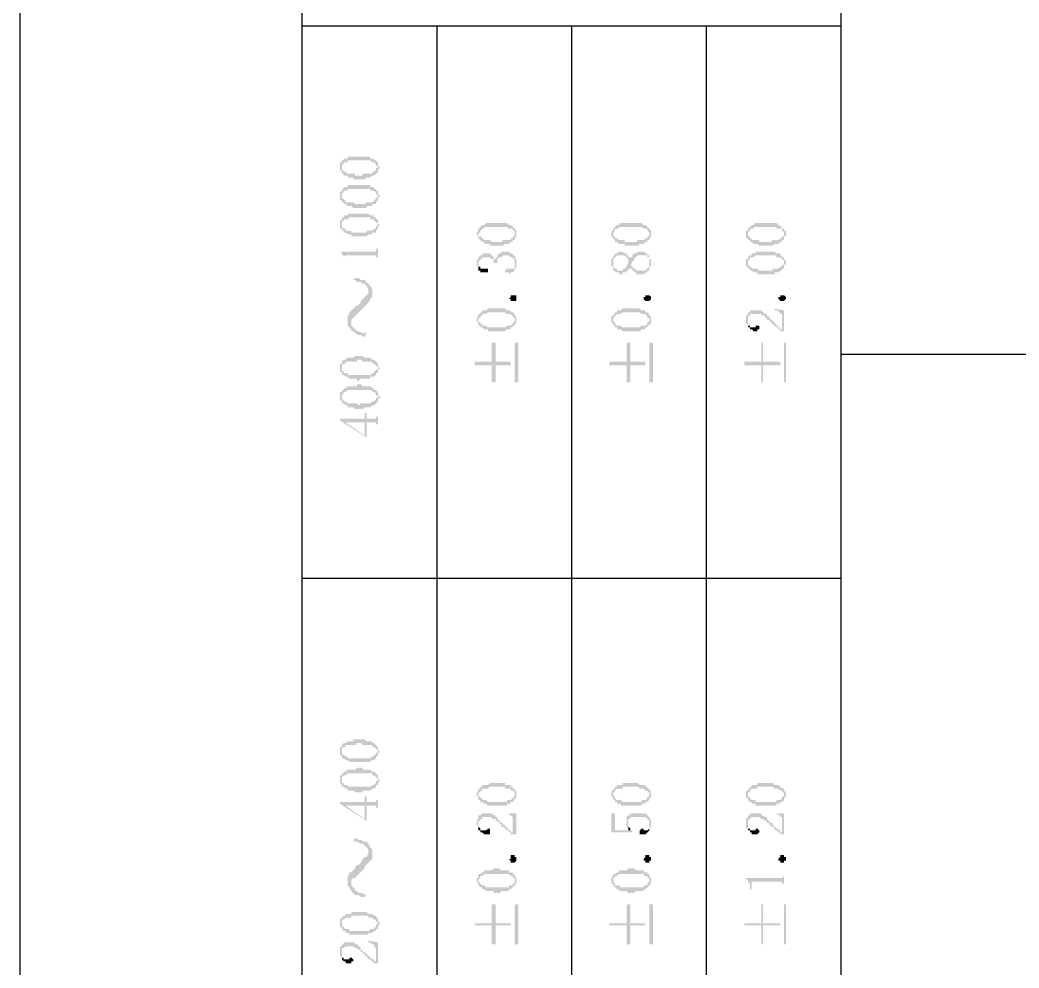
# Model space of a CAD drawing. Header units: inches. Extents: x 3613 to 8393, y -2205 to -794.
# Drawn here: x 4076.93 to 4100.69, y -1768.86 to -1746.32 of the extents above; entities that cross this region are included whole.
import ezdxf

# ---------------------------------------------------------------- set-up
doc = ezdxf.new("R2010")
doc.units = ezdxf.units.IN
doc.header["$MEASUREMENT"] = 0

msp = doc.modelspace()

# ---------------------------------------------------------------- hatches: boundary and pattern name
at = {"transparency": 33554559}
for points in [[(4084.536, -1749.841), (4084.536, -1749.886), (4084.536, -1749.886), (4084.581, -1749.931), (4084.581, -1749.796), (4084.581, -1749.751), (4084.626, -1749.751), (4084.626, -1749.706), (4084.716, -1749.706), (4084.716, -1749.66), (4085.258, -1749.66), (4085.303, -1749.706), (4085.348, -1749.706), (4085.393, -1749.751), (4085.393, -1749.796), (4085.438, -1749.796), (4085.438, -1749.841), (4085.438, -1749.706), (4085.393, -1749.66), (4085.348, -1749.66), (4085.348, -1749.615), (4085.258, -1749.615), (4085.258, -1749.57), (4084.716, -1749.57), (4084.716, -1749.615), (4084.626, -1749.615), (4084.626, -1749.66), (4084.581, -1749.66), (4084.581, -1749.706), (4084.536, -1749.706), (4084.536, -1749.751), (4084.536, -1749.796)], [(4084.581, -1749.931), (4084.581, -1749.976), (4084.626, -1749.976), (4084.626, -1750.022), (4084.716, -1750.022), (4084.716, -1750.067), (4084.852, -1750.067), (4084.852, -1750.112), (4085.123, -1750.112), (4085.168, -1750.067), (4085.258, -1750.067), (4085.303, -1750.022), (4085.348, -1750.022), (4085.393, -1749.976), (4085.393, -1749.976), (4085.438, -1749.931), (4085.438, -1749.886), (4085.438, -1749.886), (4085.484, -1749.841), (4085.484, -1749.796), (4085.438, -1749.796), (4085.438, -1749.751), (4085.438, -1749.706), (4085.438, -1749.841), (4085.393, -1749.841), (4085.393, -1749.886), (4085.393, -1749.886), (4085.348, -1749.931), (4085.303, -1749.931), (4085.303, -1749.976), (4085.077, -1749.976), (4085.077, -1750.022), (4084.897, -1750.022), (4084.897, -1749.976), (4084.716, -1749.976), (4084.671, -1749.931), (4084.626, -1749.931), (4084.626, -1749.886), (4084.581, -1749.886), (4084.581, -1749.841), (4084.581, -1749.841)], [(4084.536, -1750.518), (4084.536, -1750.608), (4084.581, -1750.608), (4084.581, -1750.518), (4084.581, -1750.473), (4084.581, -1750.428), (4084.626, -1750.428), (4084.626, -1750.383), (4084.716, -1750.383), (4084.716, -1750.337), (4085.258, -1750.337), (4085.258, -1750.383), (4085.348, -1750.383), (4085.393, -1750.428), (4085.393, -1750.473), (4085.438, -1750.473), (4085.438, -1750.518), (4085.438, -1750.383), (4085.393, -1750.383), (4085.393, -1750.337), (4085.348, -1750.337), (4085.348, -1750.292), (4085.258, -1750.292), (4085.258, -1750.247), (4084.716, -1750.247), (4084.716, -1750.292), (4084.626, -1750.292), (4084.626, -1750.337), (4084.581, -1750.337), (4084.581, -1750.383), (4084.581, -1750.383), (4084.536, -1750.428), (4084.536, -1750.473), (4084.536, -1750.473)], [(4084.581, -1750.608), (4084.581, -1750.653), (4084.626, -1750.653), (4084.626, -1750.699), (4084.671, -1750.699), (4084.716, -1750.744), (4084.807, -1750.744), (4084.852, -1750.789), (4085.168, -1750.789), (4085.168, -1750.744), (4085.303, -1750.744), (4085.303, -1750.699), (4085.393, -1750.699), (4085.393, -1750.653), (4085.393, -1750.653), (4085.438, -1750.608), (4085.438, -1750.563), (4085.438, -1750.563), (4085.484, -1750.518), (4085.484, -1750.473), (4085.438, -1750.473), (4085.438, -1750.428), (4085.438, -1750.383), (4085.438, -1750.518), (4085.438, -1750.518), (4085.393, -1750.563), (4085.393, -1750.563), (4085.348, -1750.608), (4085.348, -1750.608), (4085.303, -1750.653), (4085.168, -1750.653), (4085.123, -1750.699), (4084.897, -1750.699), (4084.852, -1750.653), (4084.671, -1750.653), (4084.671, -1750.608), (4084.626, -1750.608), (4084.626, -1750.563), (4084.581, -1750.563), (4084.581, -1750.518), (4084.581, -1750.518)], [(4084.536, -1751.195), (4084.536, -1751.24), (4084.536, -1751.285), (4084.581, -1751.285), (4084.581, -1751.33), (4084.581, -1751.195), (4084.581, -1751.15), (4084.581, -1751.105), (4084.626, -1751.105), (4084.626, -1751.06), (4084.716, -1751.06), (4084.761, -1751.014), (4085.258, -1751.014), (4085.258, -1751.06), (4085.348, -1751.06), (4085.348, -1751.105), (4085.393, -1751.105), (4085.393, -1751.15), (4085.438, -1751.15), (4085.438, -1751.195), (4085.438, -1751.06), (4085.393, -1751.06), (4085.393, -1751.014), (4085.348, -1751.014), (4085.348, -1750.969), (4085.258, -1750.969), (4085.213, -1750.924), (4084.761, -1750.924), (4084.716, -1750.969), (4084.626, -1750.969), (4084.626, -1751.014), (4084.581, -1751.014), (4084.581, -1751.06), (4084.581, -1751.06), (4084.536, -1751.105), (4084.536, -1751.15), (4084.536, -1751.15)], [(4084.581, -1751.33), (4084.626, -1751.33), (4084.626, -1751.375), (4084.671, -1751.375), (4084.716, -1751.421), (4084.807, -1751.421), (4084.807, -1751.466), (4085.168, -1751.466), (4085.213, -1751.421), (4085.303, -1751.421), (4085.303, -1751.375), (4085.393, -1751.375), (4085.393, -1751.33), (4085.393, -1751.33), (4085.438, -1751.285), (4085.438, -1751.24), (4085.438, -1751.24), (4085.484, -1751.195), (4085.484, -1751.195), (4085.438, -1751.15), (4085.438, -1751.105), (4085.438, -1751.06), (4085.438, -1751.195), (4085.438, -1751.195), (4085.393, -1751.24), (4085.393, -1751.285), (4085.348, -1751.285), (4085.303, -1751.33), (4085.168, -1751.33), (4085.168, -1751.375), (4084.807, -1751.375), (4084.807, -1751.33), (4084.671, -1751.33), (4084.671, -1751.285), (4084.626, -1751.285), (4084.581, -1751.24), (4084.581, -1751.195), (4084.581, -1751.195)], [(4087.785, -1751.421), (4087.785, -1751.421), (4087.83, -1751.466), (4087.83, -1751.511), (4087.83, -1751.421), (4087.83, -1751.375), (4087.876, -1751.375), (4087.876, -1751.33), (4087.876, -1751.33), (4087.921, -1751.285), (4087.966, -1751.285), (4087.966, -1751.24), (4088.507, -1751.24), (4088.553, -1751.285), (4088.643, -1751.285), (4088.643, -1751.33), (4088.688, -1751.33), (4088.688, -1751.375), (4088.688, -1751.421), (4088.688, -1751.285), (4088.688, -1751.285), (4088.643, -1751.24), (4088.643, -1751.24), (4088.598, -1751.195), (4088.553, -1751.195), (4088.507, -1751.15), (4088.011, -1751.15), (4087.966, -1751.195), (4087.921, -1751.195), (4087.876, -1751.24), (4087.876, -1751.24), (4087.83, -1751.285), (4087.83, -1751.33), (4087.83, -1751.33), (4087.785, -1751.375), (4087.785, -1751.375)], [(4090.99, -1751.421), (4090.99, -1751.466), (4091.035, -1751.511), (4091.035, -1751.421), (4091.035, -1751.375), (4091.035, -1751.375), (4091.08, -1751.33), (4091.08, -1751.285), (4091.17, -1751.285), (4091.17, -1751.24), (4091.712, -1751.24), (4091.757, -1751.285), (4091.847, -1751.285), (4091.847, -1751.33), (4091.847, -1751.33), (4091.892, -1751.375), (4091.892, -1751.421), (4091.892, -1751.285), (4091.892, -1751.285), (4091.847, -1751.24), (4091.847, -1751.24), (4091.802, -1751.195), (4091.757, -1751.195), (4091.712, -1751.15), (4091.215, -1751.15), (4091.17, -1751.195), (4091.125, -1751.195), (4091.08, -1751.24), (4091.08, -1751.24), (4091.035, -1751.285), (4091.035, -1751.33), (4090.99, -1751.33), (4090.99, -1751.375), (4090.99, -1751.375)], [(4094.194, -1751.421), (4094.194, -1751.511), (4094.239, -1751.511), (4094.239, -1751.421), (4094.239, -1751.375), (4094.239, -1751.375), (4094.284, -1751.33), (4094.284, -1751.285), (4094.375, -1751.285), (4094.375, -1751.24), (4094.916, -1751.24), (4094.916, -1751.285), (4095.052, -1751.285), (4095.052, -1751.33), (4095.052, -1751.33), (4095.097, -1751.375), (4095.097, -1751.421), (4095.097, -1751.285), (4095.052, -1751.285), (4095.052, -1751.24), (4095.006, -1751.24), (4095.006, -1751.195), (4094.961, -1751.195), (4094.916, -1751.15), (4094.42, -1751.15), (4094.375, -1751.195), (4094.329, -1751.195), (4094.284, -1751.24), (4094.284, -1751.24), (4094.239, -1751.285), (4094.239, -1751.33), (4094.194, -1751.33), (4094.194, -1751.375), (4094.194, -1751.375)], [(4087.83, -1751.511), (4087.876, -1751.556), (4087.876, -1751.556), (4087.921, -1751.601), (4087.966, -1751.601), (4087.966, -1751.646), (4088.101, -1751.646), (4088.101, -1751.691), (4088.417, -1751.691), (4088.462, -1751.646), (4088.553, -1751.646), (4088.598, -1751.601), (4088.643, -1751.601), (4088.643, -1751.556), (4088.688, -1751.556), (4088.688, -1751.511), (4088.688, -1751.511), (4088.733, -1751.466), (4088.733, -1751.421), (4088.733, -1751.375), (4088.733, -1751.33), (4088.733, -1751.33), (4088.688, -1751.285), (4088.688, -1751.421), (4088.688, -1751.466), (4088.643, -1751.466), (4088.643, -1751.511), (4088.598, -1751.511), (4088.598, -1751.556), (4088.417, -1751.556), (4088.372, -1751.601), (4088.146, -1751.601), (4088.101, -1751.556), (4087.966, -1751.556), (4087.921, -1751.511), (4087.921, -1751.511), (4087.876, -1751.466), (4087.83, -1751.466), (4087.83, -1751.421), (4087.83, -1751.421)], [(4091.035, -1751.511), (4091.08, -1751.556), (4091.08, -1751.601), (4091.125, -1751.601), (4091.17, -1751.646), (4091.306, -1751.646), (4091.306, -1751.691), (4091.622, -1751.691), (4091.667, -1751.646), (4091.757, -1751.646), (4091.802, -1751.601), (4091.847, -1751.601), (4091.847, -1751.556), (4091.892, -1751.556), (4091.892, -1751.511), (4091.892, -1751.511), (4091.937, -1751.466), (4091.937, -1751.421), (4091.937, -1751.375), (4091.937, -1751.33), (4091.937, -1751.33), (4091.892, -1751.285), (4091.892, -1751.421), (4091.892, -1751.466), (4091.847, -1751.466), (4091.847, -1751.511), (4091.802, -1751.511), (4091.757, -1751.556), (4091.622, -1751.556), (4091.576, -1751.601), (4091.306, -1751.601), (4091.306, -1751.556), (4091.17, -1751.556), (4091.125, -1751.511), (4091.08, -1751.511), (4091.08, -1751.466), (4091.035, -1751.466), (4091.035, -1751.421), (4091.035, -1751.421)], [(4094.239, -1751.511), (4094.239, -1751.556), (4094.284, -1751.556), (4094.284, -1751.601), (4094.329, -1751.601), (4094.375, -1751.646), (4094.465, -1751.646), (4094.51, -1751.691), (4094.826, -1751.691), (4094.871, -1751.646), (4094.961, -1751.646), (4095.006, -1751.601), (4095.052, -1751.601), (4095.052, -1751.556), (4095.097, -1751.556), (4095.097, -1751.511), (4095.097, -1751.466), (4095.142, -1751.466), (4095.142, -1751.421), (4095.142, -1751.375), (4095.142, -1751.33), (4095.097, -1751.33), (4095.097, -1751.285), (4095.097, -1751.421), (4095.097, -1751.466), (4095.052, -1751.466), (4095.052, -1751.511), (4095.006, -1751.511), (4094.961, -1751.556), (4094.826, -1751.556), (4094.781, -1751.601), (4094.51, -1751.601), (4094.51, -1751.556), (4094.329, -1751.556), (4094.329, -1751.511), (4094.284, -1751.511), (4094.284, -1751.466), (4094.239, -1751.466), (4094.239, -1751.421), (4094.239, -1751.421)], [(4084.536, -1751.827), (4084.536, -1751.827), (4084.581, -1751.872), (4084.581, -1751.917), (4084.626, -1751.917), (4084.626, -1751.962), (4084.626, -1752.052), (4084.626, -1751.962), (4084.671, -1751.917), (4085.393, -1751.917), (4085.393, -1751.962), (4085.438, -1751.962), (4085.438, -1752.052), (4085.438, -1751.646), (4085.438, -1751.737), (4085.438, -1751.737), (4085.393, -1751.782), (4085.393, -1751.827), (4085.348, -1751.827)], [(4087.785, -1752.098), (4087.785, -1752.188), (4087.83, -1752.188), (4087.83, -1752.233), (4087.83, -1752.098), (4087.83, -1752.052), (4087.876, -1752.052), (4087.876, -1752.007), (4087.921, -1752.007), (4087.921, -1751.962), (4088.101, -1751.962), (4088.146, -1752.007), (4088.191, -1752.007), (4088.191, -1752.052), (4088.191, -1752.098), (4088.237, -1752.098), (4088.237, -1752.188), (4088.237, -1752.098), (4088.282, -1752.098), (4088.282, -1752.052), (4088.282, -1752.007), (4088.282, -1752.007), (4088.327, -1751.962), (4088.372, -1751.962), (4088.417, -1751.917), (4088.553, -1751.917), (4088.598, -1751.962), (4088.643, -1751.962), (4088.643, -1752.007), (4088.688, -1752.007), (4088.688, -1752.052), (4088.688, -1752.143), (4088.688, -1751.962), (4088.688, -1751.917), (4088.643, -1751.917), (4088.643, -1751.872), (4088.598, -1751.872), (4088.553, -1751.827), (4088.372, -1751.827), (4088.372, -1751.872), (4088.327, -1751.872), (4088.282, -1751.917), (4088.282, -1751.962), (4088.237, -1751.962), (4088.237, -1752.052), (4088.237, -1752.007), (4088.191, -1752.007), (4088.191, -1751.962), (4088.191, -1751.962), (4088.146, -1751.917), (4088.146, -1751.917), (4088.101, -1751.872), (4087.921, -1751.872), (4087.921, -1751.917), (4087.876, -1751.917), (4087.83, -1751.962), (4087.83, -1752.007), (4087.83, -1752.007), (4087.785, -1752.052), (4087.785, -1752.052)], [(4088.462, -1752.278), (4088.462, -1752.323), (4088.553, -1752.323), (4088.553, -1752.368), (4088.553, -1752.368), (4088.598, -1752.323), (4088.643, -1752.323), (4088.688, -1752.278), (4088.688, -1752.233), (4088.733, -1752.233), (4088.733, -1752.188), (4088.733, -1752.098), (4088.733, -1752.052), (4088.733, -1752.007), (4088.733, -1752.007), (4088.688, -1751.962), (4088.688, -1752.143), (4088.688, -1752.233), (4088.507, -1752.233)], [(4090.99, -1752.098), (4090.99, -1752.188), (4091.035, -1752.188), (4091.035, -1752.233), (4091.035, -1752.278), (4091.08, -1752.278), (4091.08, -1752.323), (4091.17, -1752.323), (4091.17, -1752.368), (4091.26, -1752.368), (4091.26, -1752.323), (4091.351, -1752.323), (4091.351, -1752.278), (4091.396, -1752.278), (4091.396, -1752.233), (4091.441, -1752.233), (4091.441, -1752.188), (4091.441, -1752.233), (4091.441, -1752.143), (4091.441, -1752.143), (4091.486, -1752.098), (4091.486, -1752.052), (4091.531, -1752.052), (4091.531, -1752.007), (4091.531, -1752.007), (4091.576, -1751.962), (4091.576, -1751.962), (4091.622, -1751.917), (4091.847, -1751.917), (4091.847, -1751.962), (4091.892, -1751.962), (4091.892, -1752.052), (4091.892, -1752.233), (4091.892, -1752.188), (4091.937, -1752.188), (4091.937, -1752.143), (4091.937, -1752.052), (4091.937, -1752.007), (4091.892, -1752.007), (4091.892, -1751.962), (4091.892, -1751.917), (4091.847, -1751.917), (4091.847, -1751.872), (4091.802, -1751.872), (4091.757, -1751.827), (4091.622, -1751.827), (4091.576, -1751.872), (4091.531, -1751.872), (4091.486, -1751.917), (4091.486, -1751.962), (4091.441, -1751.962), (4091.441, -1752.007), (4091.441, -1751.962), (4091.396, -1752.052), (4091.396, -1752.098), (4091.396, -1752.098), (4091.351, -1752.143), (4091.351, -1752.188), (4091.351, -1752.188), (4091.306, -1752.233), (4091.26, -1752.233), (4091.26, -1752.278), (4091.125, -1752.278), (4091.125, -1752.233), (4091.08, -1752.233), (4091.035, -1752.188), (4091.035, -1752.143), (4091.035, -1751.962), (4091.035, -1751.962), (4090.99, -1752.007), (4090.99, -1752.052), (4090.99, -1752.052)], [(4091.035, -1751.962), (4091.035, -1752.098), (4091.035, -1752.052), (4091.035, -1752.007), (4091.035, -1752.007), (4091.08, -1751.962), (4091.08, -1751.962), (4091.125, -1751.917), (4091.306, -1751.917), (4091.351, -1751.962), (4091.351, -1751.962), (4091.396, -1752.007), (4091.396, -1752.052), (4091.441, -1751.962), (4091.396, -1751.962), (4091.396, -1751.917), (4091.351, -1751.917), (4091.351, -1751.872), (4091.306, -1751.872), (4091.26, -1751.827), (4091.17, -1751.827), (4091.125, -1751.872), (4091.08, -1751.872), (4091.08, -1751.917), (4091.035, -1751.917)], [(4094.194, -1752.098), (4094.194, -1752.143), (4094.194, -1752.188), (4094.239, -1752.188), (4094.239, -1752.233), (4094.239, -1752.098), (4094.239, -1752.052), (4094.239, -1752.052), (4094.284, -1752.007), (4094.284, -1751.962), (4094.375, -1751.962), (4094.42, -1751.917), (4094.916, -1751.917), (4094.916, -1751.962), (4095.006, -1751.962), (4095.052, -1752.007), (4095.052, -1752.007), (4095.097, -1752.052), (4095.097, -1752.098), (4095.097, -1751.962), (4095.052, -1751.962), (4095.052, -1751.917), (4095.006, -1751.917), (4095.006, -1751.872), (4094.916, -1751.872), (4094.871, -1751.827), (4094.42, -1751.827), (4094.42, -1751.872), (4094.329, -1751.872), (4094.329, -1751.917), (4094.284, -1751.917), (4094.239, -1751.962), (4094.239, -1752.007), (4094.194, -1752.007), (4094.194, -1752.052), (4094.194, -1752.052)], [(4094.239, -1752.233), (4094.284, -1752.233), (4094.284, -1752.278), (4094.329, -1752.278), (4094.375, -1752.323), (4094.465, -1752.323), (4094.465, -1752.368), (4094.871, -1752.368), (4094.871, -1752.323), (4094.961, -1752.323), (4095.006, -1752.278), (4095.052, -1752.278), (4095.052, -1752.233), (4095.097, -1752.233), (4095.097, -1752.188), (4095.097, -1752.143), (4095.142, -1752.143), (4095.142, -1752.098), (4095.142, -1752.052), (4095.142, -1752.052), (4095.097, -1752.007), (4095.097, -1751.962), (4095.097, -1752.098), (4095.097, -1752.143), (4095.052, -1752.143), (4095.052, -1752.188), (4095.006, -1752.188), (4094.961, -1752.233), (4094.826, -1752.233), (4094.826, -1752.278), (4094.51, -1752.278), (4094.465, -1752.233), (4094.329, -1752.233), (4094.329, -1752.188), (4094.284, -1752.188), (4094.239, -1752.143), (4094.239, -1752.098), (4094.239, -1752.098)], [(4087.83, -1752.233), (4087.83, -1752.278), (4087.876, -1752.278), (4087.876, -1752.323), (4088.056, -1752.323), (4088.056, -1752.278), (4088.056, -1752.233), (4087.876, -1752.233), (4087.876, -1752.188), (4087.83, -1752.188), (4087.83, -1752.143), (4087.83, -1752.143)], [(4091.441, -1752.233), (4091.486, -1752.233), (4091.486, -1752.278), (4091.531, -1752.278), (4091.531, -1752.323), (4091.576, -1752.323), (4091.576, -1752.368), (4091.757, -1752.368), (4091.802, -1752.323), (4091.847, -1752.323), (4091.847, -1752.278), (4091.892, -1752.278), (4091.892, -1752.233), (4091.892, -1752.098), (4091.892, -1752.188), (4091.892, -1752.188), (4091.847, -1752.233), (4091.847, -1752.233), (4091.802, -1752.278), (4091.576, -1752.278), (4091.576, -1752.233), (4091.531, -1752.233), (4091.486, -1752.188), (4091.486, -1752.188), (4091.441, -1752.143)], [(4084.852, -1752.504), (4084.897, -1752.504), (4084.942, -1752.549), (4085.032, -1752.549), (4085.077, -1752.594), (4085.123, -1752.594), (4085.168, -1752.639), (4085.213, -1752.729), (4085.213, -1753.045), (4085.213, -1753.045), (4085.258, -1752.955), (4085.303, -1752.91), (4085.303, -1752.729), (4085.258, -1752.639), (4085.213, -1752.594), (4085.213, -1752.594), (4085.168, -1752.549), (4085.123, -1752.504), (4085.032, -1752.504), (4084.987, -1752.459), (4084.897, -1752.459)], [(4084.716, -1753.497), (4084.716, -1753.587), (4084.761, -1753.632), (4084.807, -1753.677), (4084.807, -1753.497), (4084.807, -1753.452), (4084.852, -1753.406), (4084.897, -1753.361), (4084.942, -1753.316), (4084.987, -1753.271), (4085.032, -1753.226), (4085.077, -1753.181), (4085.123, -1753.136), (4085.123, -1753.136), (4085.168, -1753.091), (4085.213, -1753.045), (4085.213, -1752.775), (4085.213, -1752.82), (4085.168, -1752.865), (4085.123, -1752.91), (4085.077, -1752.955), (4085.032, -1753), (4085.032, -1753.045), (4084.987, -1753.091), (4084.897, -1753.136), (4084.897, -1753.136), (4084.852, -1753.181), (4084.807, -1753.226), (4084.761, -1753.271), (4084.761, -1753.316), (4084.716, -1753.361), (4084.716, -1753.406)], [(4088.733, -1752.955), (4088.733, -1753), (4088.598, -1753), (4088.598, -1752.955), (4088.553, -1752.955), (4088.598, -1752.91), (4088.598, -1752.865), (4088.733, -1752.865), (4088.733, -1752.91), (4088.733, -1752.955)], [(4091.937, -1752.955), (4091.937, -1752.955), (4091.892, -1753), (4091.802, -1753), (4091.757, -1752.955), (4091.757, -1752.91), (4091.802, -1752.91), (4091.802, -1752.865), (4091.892, -1752.865), (4091.937, -1752.91), (4091.937, -1752.955)], [(4095.142, -1752.955), (4095.142, -1752.955), (4095.097, -1753), (4095.006, -1753), (4094.961, -1752.955), (4094.961, -1752.91), (4095.006, -1752.91), (4095.006, -1752.865), (4095.097, -1752.865), (4095.142, -1752.91), (4095.142, -1752.955)], [(4087.785, -1753.452), (4087.785, -1753.497), (4087.83, -1753.497), (4087.83, -1753.542), (4087.83, -1753.587), (4087.83, -1753.452), (4087.83, -1753.406), (4087.876, -1753.406), (4087.876, -1753.361), (4087.921, -1753.361), (4087.921, -1753.316), (4088.011, -1753.316), (4088.056, -1753.271), (4088.462, -1753.271), (4088.507, -1753.316), (4088.598, -1753.316), (4088.643, -1753.361), (4088.643, -1753.361), (4088.688, -1753.406), (4088.688, -1753.452), (4088.688, -1753.316), (4088.688, -1753.316), (4088.643, -1753.271), (4088.598, -1753.271), (4088.598, -1753.226), (4088.507, -1753.226), (4088.462, -1753.181), (4088.056, -1753.181), (4088.011, -1753.226), (4087.921, -1753.226), (4087.921, -1753.271), (4087.876, -1753.271), (4087.876, -1753.316), (4087.83, -1753.316), (4087.83, -1753.361), (4087.83, -1753.361), (4087.785, -1753.406), (4087.785, -1753.406)], [(4087.83, -1753.587), (4087.876, -1753.587), (4087.876, -1753.632), (4087.921, -1753.632), (4087.966, -1753.677), (4088.056, -1753.677), (4088.056, -1753.722), (4088.462, -1753.722), (4088.507, -1753.677), (4088.598, -1753.677), (4088.598, -1753.632), (4088.643, -1753.632), (4088.643, -1753.587), (4088.688, -1753.587), (4088.688, -1753.542), (4088.733, -1753.542), (4088.733, -1753.497), (4088.733, -1753.452), (4088.733, -1753.406), (4088.733, -1753.361), (4088.688, -1753.361), (4088.688, -1753.316), (4088.688, -1753.452), (4088.688, -1753.497), (4088.688, -1753.497), (4088.643, -1753.542), (4088.643, -1753.542), (4088.598, -1753.587), (4088.507, -1753.587), (4088.462, -1753.632), (4088.056, -1753.632), (4088.011, -1753.587), (4087.921, -1753.587), (4087.921, -1753.542), (4087.876, -1753.542), (4087.876, -1753.497), (4087.83, -1753.497), (4087.83, -1753.452), (4087.83, -1753.452)], [(4090.99, -1753.452), (4090.99, -1753.497), (4090.99, -1753.497), (4091.035, -1753.542), (4091.035, -1753.587), (4091.035, -1753.452), (4091.035, -1753.406), (4091.035, -1753.406), (4091.08, -1753.361), (4091.08, -1753.361), (4091.125, -1753.316), (4091.215, -1753.316), (4091.26, -1753.271), (4091.667, -1753.271), (4091.712, -1753.316), (4091.802, -1753.316), (4091.847, -1753.361), (4091.847, -1753.406), (4091.892, -1753.406), (4091.892, -1753.452), (4091.892, -1753.316), (4091.892, -1753.316), (4091.847, -1753.271), (4091.802, -1753.271), (4091.802, -1753.226), (4091.712, -1753.226), (4091.667, -1753.181), (4091.26, -1753.181), (4091.215, -1753.226), (4091.125, -1753.226), (4091.125, -1753.271), (4091.08, -1753.271), (4091.08, -1753.316), (4091.035, -1753.316), (4091.035, -1753.361), (4090.99, -1753.361), (4090.99, -1753.406), (4090.99, -1753.406)], [(4091.035, -1753.587), (4091.08, -1753.587), (4091.08, -1753.632), (4091.125, -1753.632), (4091.125, -1753.677), (4091.215, -1753.677), (4091.26, -1753.722), (4091.667, -1753.722), (4091.712, -1753.677), (4091.802, -1753.677), (4091.802, -1753.632), (4091.847, -1753.632), (4091.847, -1753.587), (4091.892, -1753.587), (4091.892, -1753.542), (4091.937, -1753.542), (4091.937, -1753.497), (4091.937, -1753.452), (4091.937, -1753.406), (4091.937, -1753.361), (4091.892, -1753.361), (4091.892, -1753.316), (4091.892, -1753.452), (4091.892, -1753.497), (4091.847, -1753.497), (4091.847, -1753.542), (4091.847, -1753.542), (4091.802, -1753.587), (4091.712, -1753.587), (4091.667, -1753.632), (4091.26, -1753.632), (4091.215, -1753.587), (4091.125, -1753.587), (4091.08, -1753.542), (4091.08, -1753.497), (4091.035, -1753.497), (4091.035, -1753.452), (4091.035, -1753.452)], [(4094.194, -1753.452), (4094.194, -1753.497), (4094.194, -1753.542), (4094.194, -1753.542), (4094.239, -1753.587), (4094.239, -1753.452), (4094.239, -1753.361), (4094.284, -1753.361), (4094.284, -1753.316), (4094.555, -1753.316), (4094.6, -1753.361), (4094.645, -1753.361), (4094.645, -1753.406), (4094.691, -1753.406), (4094.691, -1753.452), (4094.736, -1753.452), (4094.781, -1753.497), (4094.781, -1753.497), (4094.826, -1753.542), (4094.826, -1753.542), (4094.871, -1753.587), (4094.871, -1753.587), (4094.916, -1753.632), (4094.961, -1753.632), (4094.961, -1753.677), (4095.006, -1753.677), (4095.006, -1753.722), (4095.052, -1753.722), (4095.052, -1753.677), (4095.006, -1753.677), (4095.006, -1753.632), (4094.961, -1753.632), (4094.961, -1753.587), (4094.916, -1753.587), (4094.916, -1753.542), (4094.871, -1753.542), (4094.871, -1753.497), (4094.826, -1753.497), (4094.826, -1753.452), (4094.781, -1753.452), (4094.781, -1753.406), (4094.736, -1753.406), (4094.736, -1753.361), (4094.691, -1753.361), (4094.691, -1753.316), (4094.645, -1753.316), (4094.6, -1753.271), (4094.6, -1753.271), (4094.555, -1753.226), (4094.284, -1753.226), (4094.284, -1753.271), (4094.239, -1753.271), (4094.239, -1753.316), (4094.239, -1753.316), (4094.194, -1753.361), (4094.194, -1753.406), (4094.194, -1753.406)], [(4094.871, -1753.181), (4094.871, -1753.226), (4094.961, -1753.226), (4094.961, -1753.271), (4095.006, -1753.271), (4095.006, -1753.316), (4095.052, -1753.316), (4095.052, -1753.722), (4095.097, -1753.722), (4095.097, -1753.226)], [(4084.807, -1753.677), (4084.807, -1753.722), (4084.852, -1753.722), (4084.897, -1753.767), (4084.987, -1753.813), (4085.032, -1753.813), (4085.123, -1753.858), (4085.168, -1753.767), (4085.077, -1753.767), (4084.987, -1753.722), (4084.942, -1753.722), (4084.897, -1753.677), (4084.897, -1753.677), (4084.852, -1753.632), (4084.807, -1753.587), (4084.807, -1753.497)], [(4094.239, -1753.587), (4094.239, -1753.632), (4094.284, -1753.632), (4094.284, -1753.677), (4094.329, -1753.677), (4094.375, -1753.722), (4094.465, -1753.722), (4094.465, -1753.677), (4094.51, -1753.677), (4094.51, -1753.632), (4094.51, -1753.587), (4094.42, -1753.587), (4094.42, -1753.632), (4094.284, -1753.632), (4094.284, -1753.587), (4094.239, -1753.587), (4094.239, -1753.542), (4094.239, -1753.452)], [(4087.74, -1754.444), (4087.74, -1754.535), (4088.146, -1754.535), (4088.146, -1754.941), (4088.237, -1754.941), (4088.237, -1754.535), (4088.598, -1754.535), (4088.598, -1754.444), (4088.237, -1754.444), (4088.237, -1753.993), (4088.146, -1753.993), (4088.146, -1754.444)], [(4088.778, -1754.941), (4088.778, -1753.993), (4088.688, -1753.993), (4088.688, -1754.941)], [(4090.945, -1754.444), (4090.945, -1754.535), (4091.351, -1754.535), (4091.351, -1754.941), (4091.441, -1754.941), (4091.441, -1754.535), (4091.802, -1754.535), (4091.802, -1754.444), (4091.441, -1754.444), (4091.441, -1753.993), (4091.351, -1753.993), (4091.351, -1754.444)], [(4091.983, -1754.941), (4091.983, -1753.993), (4091.892, -1753.993), (4091.892, -1754.941)], [(4094.149, -1754.444), (4094.149, -1754.535), (4094.555, -1754.535), (4094.555, -1754.941), (4094.6, -1754.941), (4094.6, -1754.535), (4095.006, -1754.535), (4095.006, -1754.444), (4094.6, -1754.444), (4094.6, -1753.993), (4094.555, -1753.993), (4094.555, -1754.444)], [(4095.142, -1754.941), (4095.142, -1753.993), (4095.097, -1753.993), (4095.097, -1754.941)], [(4084.536, -1754.58), (4084.536, -1754.625), (4084.536, -1754.67), (4084.536, -1754.67), (4084.581, -1754.715), (4084.581, -1754.58), (4084.581, -1754.535), (4084.581, -1754.535), (4084.626, -1754.49), (4084.671, -1754.49), (4084.671, -1754.444), (4084.942, -1754.444), (4084.942, -1754.399), (4085.032, -1754.399), (4085.077, -1754.444), (4085.303, -1754.444), (4085.303, -1754.49), (4085.348, -1754.49), (4085.393, -1754.535), (4085.393, -1754.535), (4085.438, -1754.58), (4085.438, -1754.49), (4085.393, -1754.444), (4085.393, -1754.444), (4085.348, -1754.399), (4085.303, -1754.399), (4085.258, -1754.354), (4085.123, -1754.354), (4085.077, -1754.309), (4084.897, -1754.309), (4084.852, -1754.354), (4084.716, -1754.354), (4084.671, -1754.399), (4084.626, -1754.399), (4084.581, -1754.444), (4084.581, -1754.49), (4084.536, -1754.49), (4084.536, -1754.535)], [(4084.581, -1754.715), (4084.581, -1754.76), (4084.626, -1754.76), (4084.671, -1754.806), (4084.716, -1754.806), (4084.761, -1754.851), (4084.942, -1754.851), (4084.942, -1754.896), (4084.987, -1754.896), (4085.032, -1754.851), (4085.258, -1754.851), (4085.258, -1754.806), (4085.348, -1754.806), (4085.393, -1754.76), (4085.393, -1754.715), (4085.438, -1754.715), (4085.438, -1754.67), (4085.438, -1754.625), (4085.484, -1754.625), (4085.484, -1754.58), (4085.438, -1754.58), (4085.438, -1754.535), (4085.438, -1754.49), (4085.438, -1754.625), (4085.393, -1754.625), (4085.393, -1754.67), (4085.348, -1754.67), (4085.348, -1754.715), (4085.303, -1754.715), (4085.258, -1754.76), (4084.716, -1754.76), (4084.716, -1754.715), (4084.626, -1754.715), (4084.626, -1754.67), (4084.581, -1754.67), (4084.581, -1754.625), (4084.581, -1754.58)], [(4084.536, -1755.257), (4084.536, -1755.302), (4084.536, -1755.347), (4084.536, -1755.347), (4084.581, -1755.392), (4084.581, -1755.257), (4084.581, -1755.212), (4084.626, -1755.212), (4084.626, -1755.167), (4084.671, -1755.167), (4084.716, -1755.121), (4085.303, -1755.121), (4085.303, -1755.167), (4085.348, -1755.167), (4085.393, -1755.212), (4085.393, -1755.257), (4085.438, -1755.257), (4085.438, -1755.167), (4085.393, -1755.121), (4085.348, -1755.121), (4085.348, -1755.076), (4085.303, -1755.076), (4085.258, -1755.031), (4085.077, -1755.031), (4085.032, -1754.986), (4084.942, -1754.986), (4084.942, -1755.031), (4084.716, -1755.031), (4084.671, -1755.076), (4084.626, -1755.076), (4084.626, -1755.121), (4084.581, -1755.121), (4084.581, -1755.167), (4084.536, -1755.167), (4084.536, -1755.212)], [(4084.581, -1755.392), (4084.581, -1755.437), (4084.626, -1755.437), (4084.671, -1755.483), (4084.716, -1755.483), (4084.716, -1755.528), (4084.852, -1755.528), (4084.897, -1755.573), (4085.077, -1755.573), (4085.123, -1755.528), (4085.258, -1755.528), (4085.303, -1755.483), (4085.348, -1755.483), (4085.393, -1755.437), (4085.393, -1755.437), (4085.438, -1755.392), (4085.438, -1755.347), (4085.438, -1755.347), (4085.484, -1755.302), (4085.484, -1755.257), (4085.438, -1755.257), (4085.438, -1755.212), (4085.438, -1755.167), (4085.438, -1755.302), (4085.393, -1755.302), (4085.393, -1755.347), (4085.393, -1755.347), (4085.348, -1755.392), (4085.303, -1755.392), (4085.258, -1755.437), (4085.032, -1755.437), (4084.987, -1755.483), (4084.987, -1755.483), (4084.942, -1755.437), (4084.716, -1755.437), (4084.671, -1755.392), (4084.626, -1755.392), (4084.626, -1755.347), (4084.581, -1755.347), (4084.581, -1755.302), (4084.581, -1755.257)], [(4084.536, -1755.798), (4084.536, -1755.844), (4085.168, -1756.25), (4085.168, -1755.889), (4085.393, -1755.889), (4085.393, -1755.934), (4085.438, -1755.934), (4085.438, -1756.024), (4085.438, -1755.663), (4085.438, -1755.753), (4085.393, -1755.753), (4085.393, -1755.798), (4085.168, -1755.798), (4085.168, -1755.663), (4085.123, -1755.663), (4085.123, -1756.205), (4084.671, -1755.889), (4084.671, -1755.889)], [(4084.536, -1755.798), (4084.671, -1755.889), (4085.123, -1755.889), (4085.123, -1756.205), (4085.123, -1755.798)], [(4084.536, -1763.697), (4084.536, -1763.742), (4084.536, -1763.787), (4084.536, -1763.787), (4084.581, -1763.832), (4084.581, -1763.697), (4084.581, -1763.651), (4084.581, -1763.651), (4084.626, -1763.606), (4084.671, -1763.606), (4084.671, -1763.561), (4084.897, -1763.561), (4084.942, -1763.516), (4085.032, -1763.516), (4085.077, -1763.561), (4085.303, -1763.561), (4085.303, -1763.606), (4085.348, -1763.606), (4085.393, -1763.651), (4085.393, -1763.651), (4085.438, -1763.697), (4085.438, -1763.606), (4085.393, -1763.561), (4085.393, -1763.561), (4085.348, -1763.516), (4085.303, -1763.516), (4085.303, -1763.471), (4085.168, -1763.471), (4085.123, -1763.426), (4084.852, -1763.426), (4084.852, -1763.471), (4084.716, -1763.471), (4084.671, -1763.516), (4084.626, -1763.516), (4084.581, -1763.561), (4084.581, -1763.606), (4084.536, -1763.606), (4084.536, -1763.651)], [(4084.581, -1763.832), (4084.581, -1763.877), (4084.626, -1763.877), (4084.671, -1763.922), (4084.716, -1763.922), (4084.761, -1763.967), (4085.258, -1763.967), (4085.258, -1763.922), (4085.348, -1763.922), (4085.393, -1763.877), (4085.393, -1763.832), (4085.438, -1763.832), (4085.438, -1763.787), (4085.438, -1763.742), (4085.484, -1763.742), (4085.484, -1763.697), (4085.438, -1763.697), (4085.438, -1763.651), (4085.438, -1763.606), (4085.438, -1763.742), (4085.393, -1763.742), (4085.393, -1763.787), (4085.348, -1763.787), (4085.348, -1763.832), (4085.303, -1763.832), (4085.258, -1763.877), (4084.716, -1763.877), (4084.716, -1763.832), (4084.671, -1763.832), (4084.626, -1763.787), (4084.581, -1763.787), (4084.581, -1763.742), (4084.581, -1763.697)], [(4084.536, -1764.374), (4084.536, -1764.419), (4084.536, -1764.464), (4084.536, -1764.464), (4084.581, -1764.509), (4084.581, -1764.374), (4084.581, -1764.328), (4084.581, -1764.328), (4084.626, -1764.283), (4084.671, -1764.283), (4084.716, -1764.238), (4085.303, -1764.238), (4085.303, -1764.283), (4085.348, -1764.283), (4085.393, -1764.328), (4085.393, -1764.328), (4085.438, -1764.374), (4085.438, -1764.283), (4085.393, -1764.238), (4085.393, -1764.238), (4085.348, -1764.193), (4085.303, -1764.193), (4085.258, -1764.148), (4085.077, -1764.148), (4085.077, -1764.103), (4084.942, -1764.103), (4084.897, -1764.148), (4084.716, -1764.148), (4084.671, -1764.193), (4084.626, -1764.193), (4084.626, -1764.238), (4084.581, -1764.238), (4084.581, -1764.283), (4084.536, -1764.283), (4084.536, -1764.328)], [(4084.581, -1764.509), (4084.581, -1764.554), (4084.626, -1764.554), (4084.671, -1764.599), (4084.716, -1764.599), (4084.716, -1764.644), (4084.852, -1764.644), (4084.897, -1764.689), (4085.077, -1764.689), (4085.077, -1764.644), (4085.258, -1764.644), (4085.303, -1764.599), (4085.348, -1764.599), (4085.393, -1764.554), (4085.393, -1764.509), (4085.438, -1764.509), (4085.438, -1764.464), (4085.438, -1764.464), (4085.484, -1764.419), (4085.484, -1764.374), (4085.438, -1764.374), (4085.438, -1764.328), (4085.438, -1764.283), (4085.438, -1764.419), (4085.393, -1764.419), (4085.393, -1764.464), (4085.393, -1764.464), (4085.348, -1764.509), (4085.303, -1764.509), (4085.258, -1764.554), (4084.716, -1764.554), (4084.716, -1764.509), (4084.626, -1764.509), (4084.626, -1764.464), (4084.581, -1764.464), (4084.581, -1764.419), (4084.581, -1764.374)], [(4087.785, -1764.735), (4087.785, -1764.78), (4087.83, -1764.78), (4087.83, -1764.825), (4087.83, -1764.87), (4087.83, -1764.735), (4087.83, -1764.689), (4087.876, -1764.689), (4087.876, -1764.644), (4087.921, -1764.644), (4087.921, -1764.599), (4088.056, -1764.599), (4088.101, -1764.554), (4088.462, -1764.554), (4088.462, -1764.599), (4088.598, -1764.599), (4088.598, -1764.644), (4088.643, -1764.644), (4088.688, -1764.689), (4088.688, -1764.735), (4088.688, -1764.599), (4088.643, -1764.599), (4088.643, -1764.554), (4088.598, -1764.554), (4088.598, -1764.509), (4088.462, -1764.509), (4088.462, -1764.464), (4088.101, -1764.464), (4088.056, -1764.509), (4087.921, -1764.509), (4087.921, -1764.554), (4087.876, -1764.554), (4087.876, -1764.599), (4087.83, -1764.599), (4087.83, -1764.644), (4087.83, -1764.644), (4087.785, -1764.689)], [(4090.99, -1764.735), (4090.99, -1764.78), (4090.99, -1764.78), (4091.035, -1764.825), (4091.035, -1764.87), (4091.035, -1764.735), (4091.035, -1764.689), (4091.08, -1764.689), (4091.08, -1764.644), (4091.08, -1764.644), (4091.125, -1764.599), (4091.26, -1764.599), (4091.26, -1764.554), (4091.622, -1764.554), (4091.667, -1764.599), (4091.757, -1764.599), (4091.802, -1764.644), (4091.847, -1764.644), (4091.847, -1764.689), (4091.892, -1764.689), (4091.892, -1764.735), (4091.892, -1764.599), (4091.847, -1764.599), (4091.847, -1764.554), (4091.802, -1764.554), (4091.802, -1764.509), (4091.667, -1764.509), (4091.622, -1764.464), (4091.26, -1764.464), (4091.26, -1764.509), (4091.125, -1764.509), (4091.125, -1764.554), (4091.08, -1764.554), (4091.08, -1764.599), (4091.035, -1764.599), (4091.035, -1764.644), (4090.99, -1764.644)], [(4094.194, -1764.735), (4094.194, -1764.78), (4094.194, -1764.825), (4094.239, -1764.825), (4094.239, -1764.87), (4094.239, -1764.735), (4094.239, -1764.689), (4094.284, -1764.689), (4094.284, -1764.644), (4094.284, -1764.644), (4094.329, -1764.599), (4094.465, -1764.599), (4094.465, -1764.554), (4094.826, -1764.554), (4094.871, -1764.599), (4094.961, -1764.599), (4095.006, -1764.644), (4095.052, -1764.644), (4095.052, -1764.689), (4095.097, -1764.689), (4095.097, -1764.735), (4095.097, -1764.599), (4095.052, -1764.599), (4095.006, -1764.554), (4095.006, -1764.554), (4094.961, -1764.509), (4094.871, -1764.509), (4094.826, -1764.464), (4094.465, -1764.464), (4094.465, -1764.509), (4094.329, -1764.509), (4094.329, -1764.554), (4094.284, -1764.554), (4094.284, -1764.599), (4094.239, -1764.599), (4094.239, -1764.644), (4094.194, -1764.644)], [(4084.536, -1764.915), (4084.536, -1764.96), (4085.168, -1765.366), (4085.168, -1765.005), (4085.393, -1765.005), (4085.393, -1765.051), (4085.438, -1765.051), (4085.438, -1765.141), (4085.438, -1764.78), (4085.438, -1764.87), (4085.393, -1764.87), (4085.393, -1764.915), (4085.168, -1764.915), (4085.168, -1764.78), (4085.123, -1764.78), (4085.123, -1765.321), (4084.671, -1765.005), (4084.671, -1765.005)], [(4087.83, -1764.87), (4087.876, -1764.87), (4087.876, -1764.915), (4087.921, -1764.915), (4087.966, -1764.96), (4088.011, -1764.96), (4088.056, -1765.005), (4088.507, -1765.005), (4088.507, -1764.96), (4088.598, -1764.96), (4088.598, -1764.915), (4088.643, -1764.915), (4088.688, -1764.87), (4088.688, -1764.825), (4088.733, -1764.825), (4088.733, -1764.78), (4088.733, -1764.735), (4088.733, -1764.689), (4088.733, -1764.644), (4088.688, -1764.644), (4088.688, -1764.599), (4088.688, -1764.78), (4088.688, -1764.78), (4088.643, -1764.825), (4088.643, -1764.825), (4088.598, -1764.87), (4088.507, -1764.87), (4088.507, -1764.915), (4088.056, -1764.915), (4088.011, -1764.87), (4087.921, -1764.87), (4087.921, -1764.825), (4087.876, -1764.825), (4087.876, -1764.78), (4087.83, -1764.78), (4087.83, -1764.735)], [(4091.035, -1764.87), (4091.08, -1764.87), (4091.08, -1764.915), (4091.125, -1764.915), (4091.125, -1764.96), (4091.215, -1764.96), (4091.215, -1765.005), (4091.712, -1765.005), (4091.712, -1764.96), (4091.802, -1764.96), (4091.802, -1764.915), (4091.847, -1764.915), (4091.892, -1764.87), (4091.892, -1764.825), (4091.937, -1764.825), (4091.937, -1764.78), (4091.937, -1764.735), (4091.937, -1764.689), (4091.937, -1764.644), (4091.892, -1764.644), (4091.892, -1764.599), (4091.892, -1764.78), (4091.847, -1764.78), (4091.847, -1764.825), (4091.847, -1764.825), (4091.802, -1764.87), (4091.712, -1764.87), (4091.712, -1764.915), (4091.26, -1764.915), (4091.215, -1764.87), (4091.125, -1764.87), (4091.08, -1764.825), (4091.08, -1764.78), (4091.035, -1764.78), (4091.035, -1764.735)], [(4094.239, -1764.87), (4094.239, -1764.87), (4094.284, -1764.915), (4094.329, -1764.915), (4094.329, -1764.96), (4094.42, -1764.96), (4094.42, -1765.005), (4094.916, -1765.005), (4094.916, -1764.96), (4095.006, -1764.96), (4095.006, -1764.915), (4095.052, -1764.915), (4095.097, -1764.87), (4095.097, -1764.825), (4095.097, -1764.825), (4095.142, -1764.78), (4095.142, -1764.735), (4095.142, -1764.689), (4095.142, -1764.689), (4095.097, -1764.644), (4095.097, -1764.599), (4095.097, -1764.78), (4095.052, -1764.78), (4095.052, -1764.825), (4095.052, -1764.825), (4095.006, -1764.87), (4094.916, -1764.87), (4094.916, -1764.915), (4094.42, -1764.915), (4094.42, -1764.87), (4094.329, -1764.87), (4094.284, -1764.825), (4094.284, -1764.825), (4094.239, -1764.78), (4094.239, -1764.735)], [(4084.536, -1764.915), (4084.671, -1765.005), (4085.123, -1765.005), (4085.123, -1765.321), (4085.123, -1764.915)], [(4087.785, -1765.412), (4087.785, -1765.457), (4087.785, -1765.457), (4087.83, -1765.502), (4087.83, -1765.547), (4087.83, -1765.412), (4087.83, -1765.366), (4087.876, -1765.366), (4087.876, -1765.321), (4087.921, -1765.321), (4087.921, -1765.276), (4088.146, -1765.276), (4088.146, -1765.321), (4088.237, -1765.321), (4088.237, -1765.366), (4088.282, -1765.366), (4088.327, -1765.412), (4088.327, -1765.412), (4088.372, -1765.457), (4088.372, -1765.502), (4088.417, -1765.502), (4088.462, -1765.547), (4088.462, -1765.547), (4088.507, -1765.592), (4088.553, -1765.592), (4088.553, -1765.637), (4088.598, -1765.637), (4088.598, -1765.682), (4088.643, -1765.682), (4088.643, -1765.637), (4088.598, -1765.637), (4088.598, -1765.592), (4088.553, -1765.592), (4088.553, -1765.547), (4088.507, -1765.547), (4088.507, -1765.502), (4088.462, -1765.502), (4088.462, -1765.457), (4088.417, -1765.457), (4088.417, -1765.412), (4088.372, -1765.412), (4088.327, -1765.366), (4088.327, -1765.366), (4088.282, -1765.321), (4088.282, -1765.276), (4088.237, -1765.276), (4088.237, -1765.231), (4088.191, -1765.231), (4088.146, -1765.186), (4087.921, -1765.186), (4087.876, -1765.231), (4087.83, -1765.231), (4087.83, -1765.276), (4087.83, -1765.321), (4087.83, -1765.321), (4087.785, -1765.366)], [(4088.507, -1765.186), (4088.553, -1765.186), (4088.553, -1765.231), (4088.598, -1765.231), (4088.643, -1765.276), (4088.643, -1765.682), (4088.733, -1765.682), (4088.733, -1765.186)], [(4090.99, -1765.186), (4090.99, -1765.637), (4091.486, -1765.637), (4091.486, -1765.592), (4091.08, -1765.592), (4091.08, -1765.186)], [(4091.351, -1765.412), (4091.351, -1765.457), (4091.351, -1765.502), (4091.351, -1765.502), (4091.396, -1765.547), (4091.396, -1765.412), (4091.396, -1765.366), (4091.396, -1765.321), (4091.441, -1765.321), (4091.441, -1765.276), (4091.802, -1765.276), (4091.847, -1765.321), (4091.847, -1765.321), (4091.892, -1765.366), (4091.892, -1765.547), (4091.892, -1765.547), (4091.937, -1765.502), (4091.937, -1765.457), (4091.937, -1765.366), (4091.937, -1765.321), (4091.892, -1765.321), (4091.892, -1765.276), (4091.892, -1765.276), (4091.847, -1765.231), (4091.847, -1765.231), (4091.802, -1765.186), (4091.441, -1765.186), (4091.441, -1765.231), (4091.396, -1765.231), (4091.351, -1765.276), (4091.351, -1765.321), (4091.351, -1765.366)], [(4094.194, -1765.412), (4094.194, -1765.457), (4094.194, -1765.547), (4094.239, -1765.547), (4094.239, -1765.412), (4094.239, -1765.366), (4094.239, -1765.366), (4094.284, -1765.321), (4094.284, -1765.321), (4094.329, -1765.276), (4094.51, -1765.276), (4094.555, -1765.321), (4094.6, -1765.321), (4094.645, -1765.366), (4094.691, -1765.366), (4094.691, -1765.412), (4094.736, -1765.412), (4094.736, -1765.457), (4094.781, -1765.457), (4094.781, -1765.502), (4094.826, -1765.502), (4094.871, -1765.547), (4094.871, -1765.592), (4094.916, -1765.592), (4094.961, -1765.637), (4095.006, -1765.637), (4095.006, -1765.682), (4095.052, -1765.682), (4095.052, -1765.637), (4095.006, -1765.637), (4095.006, -1765.592), (4094.961, -1765.592), (4094.961, -1765.547), (4094.916, -1765.547), (4094.871, -1765.502), (4094.871, -1765.502), (4094.826, -1765.457), (4094.826, -1765.412), (4094.781, -1765.412), (4094.736, -1765.366), (4094.736, -1765.366), (4094.691, -1765.321), (4094.691, -1765.276), (4094.645, -1765.276), (4094.6, -1765.231), (4094.555, -1765.231), (4094.555, -1765.186), (4094.284, -1765.186), (4094.284, -1765.231), (4094.239, -1765.231), (4094.239, -1765.276), (4094.239, -1765.276), (4094.194, -1765.321)], [(4094.871, -1765.186), (4094.916, -1765.186), (4094.961, -1765.231), (4095.006, -1765.231), (4095.006, -1765.276), (4095.052, -1765.276), (4095.052, -1765.682), (4095.097, -1765.682), (4095.097, -1765.186)], [(4087.83, -1765.547), (4087.83, -1765.592), (4087.876, -1765.592), (4087.876, -1765.637), (4087.921, -1765.637), (4087.966, -1765.682), (4088.101, -1765.682), (4088.101, -1765.592), (4088.101, -1765.547), (4088.056, -1765.547), (4088.011, -1765.592), (4087.876, -1765.592), (4087.876, -1765.547), (4087.876, -1765.547), (4087.83, -1765.502), (4087.83, -1765.457), (4087.83, -1765.457)], [(4091.396, -1765.547), (4091.396, -1765.592), (4091.441, -1765.592), (4091.441, -1765.547), (4091.441, -1765.547), (4091.396, -1765.502), (4091.396, -1765.457), (4091.396, -1765.412)], [(4091.667, -1765.637), (4091.667, -1765.682), (4091.802, -1765.682), (4091.847, -1765.637), (4091.847, -1765.637), (4091.892, -1765.592), (4091.892, -1765.457), (4091.892, -1765.502), (4091.892, -1765.547), (4091.892, -1765.547), (4091.847, -1765.592), (4091.757, -1765.592), (4091.757, -1765.547), (4091.712, -1765.547), (4091.667, -1765.592), (4091.667, -1765.592)], [(4094.239, -1765.547), (4094.239, -1765.592), (4094.284, -1765.592), (4094.284, -1765.637), (4094.329, -1765.637), (4094.329, -1765.682), (4094.465, -1765.682), (4094.51, -1765.637), (4094.51, -1765.592), (4094.51, -1765.592), (4094.465, -1765.547), (4094.42, -1765.547), (4094.42, -1765.592), (4094.284, -1765.592), (4094.284, -1765.547), (4094.239, -1765.547), (4094.239, -1765.502), (4094.239, -1765.457), (4094.239, -1765.457)], [(4084.852, -1765.818), (4084.897, -1765.863), (4084.942, -1765.863), (4085.032, -1765.908), (4085.077, -1765.908), (4085.123, -1765.953), (4085.123, -1765.953), (4085.168, -1765.998), (4085.213, -1766.043), (4085.213, -1766.359), (4085.213, -1766.359), (4085.258, -1766.314), (4085.303, -1766.269), (4085.303, -1766.043), (4085.258, -1765.998), (4085.213, -1765.908), (4085.213, -1765.908), (4085.168, -1765.863), (4085.123, -1765.863), (4085.032, -1765.818), (4084.987, -1765.818), (4084.897, -1765.773)], [(4084.716, -1766.811), (4084.716, -1766.901), (4084.761, -1766.946), (4084.807, -1767.036), (4084.807, -1766.856), (4084.807, -1766.766), (4084.852, -1766.72), (4084.897, -1766.72), (4084.942, -1766.675), (4084.987, -1766.63), (4085.032, -1766.585), (4085.077, -1766.54), (4085.123, -1766.495), (4085.123, -1766.45), (4085.168, -1766.405), (4085.213, -1766.359), (4085.213, -1766.089), (4085.213, -1766.134), (4085.168, -1766.224), (4085.123, -1766.224), (4085.077, -1766.269), (4085.032, -1766.359), (4085.032, -1766.359), (4084.987, -1766.405), (4084.897, -1766.45), (4084.897, -1766.495), (4084.852, -1766.54), (4084.807, -1766.585), (4084.761, -1766.585), (4084.761, -1766.63), (4084.716, -1766.675), (4084.716, -1766.766)], [(4088.733, -1766.269), (4088.733, -1766.314), (4088.733, -1766.314), (4088.688, -1766.359), (4088.598, -1766.359), (4088.598, -1766.314), (4088.598, -1766.314), (4088.553, -1766.269), (4088.598, -1766.269), (4088.598, -1766.224), (4088.598, -1766.179), (4088.688, -1766.179), (4088.688, -1766.224), (4088.733, -1766.224), (4088.733, -1766.269)], [(4091.937, -1766.269), (4091.937, -1766.314), (4091.892, -1766.314), (4091.892, -1766.359), (4091.802, -1766.359), (4091.802, -1766.314), (4091.757, -1766.314), (4091.757, -1766.269), (4091.757, -1766.269), (4091.802, -1766.224), (4091.802, -1766.179), (4091.892, -1766.179), (4091.892, -1766.224), (4091.937, -1766.224), (4091.937, -1766.269)], [(4095.142, -1766.269), (4095.142, -1766.314), (4095.097, -1766.314), (4095.097, -1766.359), (4095.006, -1766.359), (4095.006, -1766.314), (4094.961, -1766.314), (4094.961, -1766.269), (4094.961, -1766.269), (4095.006, -1766.224), (4095.006, -1766.179), (4095.097, -1766.179), (4095.097, -1766.224), (4095.142, -1766.224), (4095.142, -1766.269)], [(4087.785, -1766.766), (4087.785, -1766.811), (4087.785, -1766.811), (4087.83, -1766.856), (4087.83, -1766.901), (4087.83, -1766.766), (4087.83, -1766.766), (4087.876, -1766.72), (4087.876, -1766.675), (4087.921, -1766.675), (4087.966, -1766.63), (4088.553, -1766.63), (4088.598, -1766.675), (4088.643, -1766.675), (4088.643, -1766.72), (4088.688, -1766.72), (4088.688, -1766.766), (4088.688, -1766.63), (4088.643, -1766.63), (4088.643, -1766.585), (4088.553, -1766.585), (4088.553, -1766.54), (4088.372, -1766.54), (4088.327, -1766.495), (4088.191, -1766.495), (4088.146, -1766.54), (4087.966, -1766.54), (4087.966, -1766.585), (4087.921, -1766.585), (4087.876, -1766.63), (4087.83, -1766.63), (4087.83, -1766.675), (4087.83, -1766.72), (4087.785, -1766.72)], [(4087.83, -1766.901), (4087.876, -1766.946), (4087.921, -1766.946), (4087.921, -1766.991), (4087.966, -1766.991), (4088.011, -1767.036), (4088.191, -1767.036), (4088.191, -1767.081), (4088.327, -1767.081), (4088.372, -1767.036), (4088.553, -1767.036), (4088.553, -1766.991), (4088.598, -1766.991), (4088.643, -1766.946), (4088.643, -1766.946), (4088.688, -1766.901), (4088.688, -1766.901), (4088.733, -1766.856), (4088.733, -1766.766), (4088.733, -1766.72), (4088.733, -1766.72), (4088.688, -1766.675), (4088.688, -1766.811), (4088.688, -1766.856), (4088.643, -1766.856), (4088.643, -1766.901), (4088.553, -1766.901), (4088.553, -1766.946), (4088.011, -1766.946), (4087.966, -1766.901), (4087.921, -1766.901), (4087.876, -1766.856), (4087.876, -1766.856), (4087.83, -1766.811), (4087.83, -1766.766)], [(4090.99, -1766.766), (4090.99, -1766.811), (4090.99, -1766.856), (4091.035, -1766.856), (4091.035, -1766.901), (4091.035, -1766.766), (4091.035, -1766.72), (4091.08, -1766.72), (4091.08, -1766.675), (4091.125, -1766.675), (4091.17, -1766.63), (4091.757, -1766.63), (4091.757, -1766.675), (4091.847, -1766.675), (4091.847, -1766.72), (4091.892, -1766.72), (4091.892, -1766.766), (4091.892, -1766.63), (4091.847, -1766.63), (4091.847, -1766.585), (4091.757, -1766.585), (4091.757, -1766.54), (4091.576, -1766.54), (4091.531, -1766.495), (4091.396, -1766.495), (4091.351, -1766.54), (4091.17, -1766.54), (4091.17, -1766.585), (4091.125, -1766.585), (4091.08, -1766.63), (4091.035, -1766.63), (4091.035, -1766.675), (4091.035, -1766.675), (4090.99, -1766.72)], [(4091.035, -1766.901), (4091.08, -1766.946), (4091.08, -1766.946), (4091.125, -1766.991), (4091.17, -1766.991), (4091.17, -1767.036), (4091.351, -1767.036), (4091.396, -1767.081), (4091.531, -1767.081), (4091.576, -1767.036), (4091.757, -1767.036), (4091.757, -1766.991), (4091.802, -1766.991), (4091.847, -1766.946), (4091.847, -1766.946), (4091.892, -1766.901), (4091.892, -1766.901), (4091.937, -1766.856), (4091.937, -1766.766), (4091.937, -1766.72), (4091.937, -1766.72), (4091.892, -1766.675), (4091.892, -1766.811), (4091.892, -1766.811), (4091.847, -1766.856), (4091.847, -1766.901), (4091.757, -1766.901), (4091.757, -1766.946), (4091.215, -1766.946), (4091.17, -1766.901), (4091.08, -1766.901), (4091.08, -1766.856), (4091.08, -1766.856), (4091.035, -1766.811), (4091.035, -1766.766)], [(4094.194, -1766.72), (4094.194, -1766.766), (4094.239, -1766.766), (4094.239, -1766.811), (4094.239, -1766.811), (4094.284, -1766.856), (4094.284, -1766.991), (4094.329, -1766.991), (4094.329, -1766.856), (4094.329, -1766.811), (4095.052, -1766.811), (4095.052, -1766.856), (4095.097, -1766.856), (4095.097, -1766.991), (4095.097, -1766.585), (4095.097, -1766.675), (4095.097, -1766.675), (4095.052, -1766.72), (4095.006, -1766.72)], [(4084.807, -1767.036), (4084.807, -1767.036), (4084.852, -1767.081), (4084.897, -1767.127), (4084.987, -1767.127), (4085.032, -1767.172), (4085.123, -1767.172), (4085.168, -1767.127), (4085.123, -1767.127), (4085.077, -1767.081), (4084.987, -1767.081), (4084.942, -1767.036), (4084.897, -1767.036), (4084.897, -1766.991), (4084.852, -1766.946), (4084.807, -1766.901), (4084.807, -1766.856)], [(4087.74, -1767.804), (4087.74, -1767.849), (4088.146, -1767.849), (4088.146, -1768.3), (4088.237, -1768.3), (4088.237, -1767.849), (4088.598, -1767.849), (4088.598, -1767.804), (4088.237, -1767.804), (4088.237, -1767.352), (4088.146, -1767.352), (4088.146, -1767.804)], [(4088.778, -1768.3), (4088.778, -1767.352), (4088.688, -1767.352), (4088.688, -1768.3)], [(4090.945, -1767.804), (4090.945, -1767.849), (4091.351, -1767.849), (4091.351, -1768.3), (4091.441, -1768.3), (4091.441, -1767.849), (4091.802, -1767.849), (4091.802, -1767.804), (4091.441, -1767.804), (4091.441, -1767.352), (4091.351, -1767.352), (4091.351, -1767.804)], [(4091.983, -1768.3), (4091.983, -1767.352), (4091.892, -1767.352), (4091.892, -1768.3)], [(4094.149, -1767.804), (4094.149, -1767.849), (4094.555, -1767.849), (4094.555, -1768.3), (4094.6, -1768.3), (4094.6, -1767.849), (4095.006, -1767.849), (4095.006, -1767.804), (4094.6, -1767.804), (4094.6, -1767.352), (4094.555, -1767.352), (4094.555, -1767.804)], [(4095.142, -1768.3), (4095.142, -1767.352), (4095.097, -1767.352), (4095.097, -1768.3)], [(4084.536, -1767.804), (4084.536, -1767.849), (4084.536, -1767.894), (4084.581, -1767.894), (4084.581, -1767.939), (4084.581, -1767.804), (4084.581, -1767.758), (4084.581, -1767.713), (4084.626, -1767.713), (4084.671, -1767.668), (4084.807, -1767.668), (4084.807, -1767.623), (4085.213, -1767.623), (4085.213, -1767.668), (4085.303, -1767.668), (4085.348, -1767.713), (4085.393, -1767.713), (4085.393, -1767.758), (4085.393, -1767.758), (4085.438, -1767.804), (4085.438, -1767.668), (4085.393, -1767.668), (4085.393, -1767.623), (4085.348, -1767.623), (4085.303, -1767.578), (4085.213, -1767.578), (4085.168, -1767.533), (4084.807, -1767.533), (4084.807, -1767.578), (4084.671, -1767.578), (4084.671, -1767.623), (4084.626, -1767.623), (4084.581, -1767.668), (4084.581, -1767.668), (4084.536, -1767.713), (4084.536, -1767.758), (4084.536, -1767.758)], [(4084.581, -1767.939), (4084.581, -1767.939), (4084.626, -1767.984), (4084.671, -1767.984), (4084.671, -1768.029), (4084.761, -1768.029), (4084.761, -1768.074), (4085.213, -1768.074), (4085.213, -1768.029), (4085.303, -1768.029), (4085.348, -1767.984), (4085.393, -1767.984), (4085.393, -1767.939), (4085.438, -1767.939), (4085.438, -1767.894), (4085.438, -1767.849), (4085.484, -1767.849), (4085.484, -1767.804), (4085.484, -1767.804), (4085.438, -1767.758), (4085.438, -1767.713), (4085.438, -1767.668), (4085.438, -1767.804), (4085.438, -1767.804), (4085.393, -1767.849), (4085.393, -1767.894), (4085.348, -1767.894), (4085.348, -1767.939), (4085.258, -1767.939), (4085.213, -1767.984), (4084.761, -1767.984), (4084.761, -1767.939), (4084.671, -1767.939), (4084.626, -1767.894), (4084.626, -1767.894), (4084.581, -1767.849), (4084.581, -1767.804)], [(4084.536, -1768.481), (4084.536, -1768.526), (4084.536, -1768.571), (4084.536, -1768.571), (4084.581, -1768.616), (4084.581, -1768.481), (4084.581, -1768.435), (4084.581, -1768.39), (4084.626, -1768.39), (4084.671, -1768.345), (4084.852, -1768.345), (4084.897, -1768.39), (4084.942, -1768.39), (4084.987, -1768.435), (4085.032, -1768.435), (4085.032, -1768.481), (4085.077, -1768.481), (4085.077, -1768.526), (4085.123, -1768.526), (4085.123, -1768.571), (4085.168, -1768.571), (4085.168, -1768.616), (4085.213, -1768.616), (4085.213, -1768.661), (4085.258, -1768.661), (4085.303, -1768.706), (4085.303, -1768.706), (4085.348, -1768.751), (4085.393, -1768.751), (4085.393, -1768.706), (4085.348, -1768.706), (4085.348, -1768.661), (4085.303, -1768.661), (4085.258, -1768.616), (4085.258, -1768.616), (4085.213, -1768.571), (4085.213, -1768.571), (4085.168, -1768.526), (4085.168, -1768.526), (4085.123, -1768.481), (4085.077, -1768.481), (4085.077, -1768.435), (4085.032, -1768.435), (4085.032, -1768.39), (4084.987, -1768.345), (4084.987, -1768.345), (4084.942, -1768.3), (4084.897, -1768.3), (4084.897, -1768.255), (4084.626, -1768.255), (4084.626, -1768.3), (4084.581, -1768.3), (4084.581, -1768.345), (4084.536, -1768.345), (4084.536, -1768.39)], [(4085.213, -1768.21), (4085.213, -1768.255), (4085.258, -1768.255), (4085.303, -1768.3), (4085.348, -1768.3), (4085.348, -1768.345), (4085.348, -1768.345), (4085.393, -1768.39), (4085.393, -1768.751), (4085.438, -1768.751), (4085.438, -1768.255)], [(4084.581, -1768.616), (4084.581, -1768.661), (4084.581, -1768.661), (4084.626, -1768.706), (4084.671, -1768.706), (4084.671, -1768.751), (4084.807, -1768.751), (4084.807, -1768.706), (4084.852, -1768.706), (4084.852, -1768.661), (4084.852, -1768.661), (4084.807, -1768.616), (4084.761, -1768.616), (4084.761, -1768.661), (4084.626, -1768.661), (4084.626, -1768.616), (4084.581, -1768.616), (4084.581, -1768.571), (4084.581, -1768.526), (4084.581, -1768.526)]]:
    msp.add_hatch(color=256, dxfattribs=at).paths.add_polyline_path(points)

# ---------------------------------------------------------------- linework, layer by layer
for p, q in [((4083.633, -1574.063), (4083.633, -1860.804)), ((4096.451, -1754.265), (4492.889, -1754.265))]:
    msp.add_line(p, q)
msp.add_lwpolyline([(4496.927, -1865.063), (4496.927, -1568.063), (4076.927, -1568.063), (4076.927, -1865.063)], close=True)
for points in [[(4096.451, -1574.063), (4096.451, -1860.804)], [(4083.633, -1746.456), (4096.451, -1746.456)], [(4086.838, -1746.456), (4086.838, -1839.473)], [(4090.042, -1746.456), (4090.042, -1839.473)], [(4093.246, -1746.456), (4093.246, -1839.473)], [(4083.633, -1759.59), (4096.451, -1759.59)]]:
    msp.add_lwpolyline(points)

doc.saveas('drawing.dxf')
